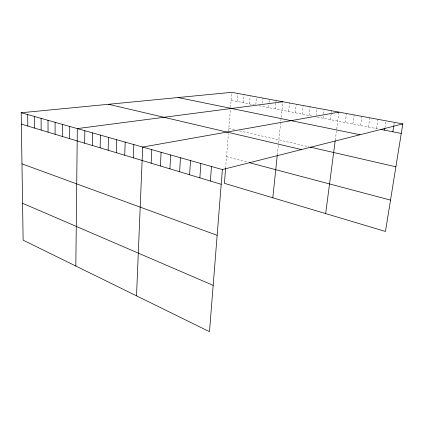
<?xml version="1.0" encoding="UTF-8"?>
<svg xmlns="http://www.w3.org/2000/svg" width="424" height="424" viewBox="0 0 424 424"><rect width="100%" height="100%" fill="white"/><g stroke="black" fill="none" stroke-linecap="round" stroke-linejoin="round"><path stroke-width="0.32" stroke-dasharray="2.12 1.59" d="M225.616 168.249L228.419 133.608M228.626 131.016L230.333 109.975M230.539 107.415L231.758 92.331M237.143 101.49L237.816 93.45M243.259 102.682L243.959 94.584M249.471 103.891L250.197 95.739M255.831 104.484L256.472 97.536M262.477 103.18L262.959 98.092M268.673 107.627L269.113 103.143M269.176 102.502L269.489 99.301M275.266 108.91L276.119 100.525M277.291 154.903L278.467 143.678M278.531 143.047L282.856 101.765M288.574 111.496L289.491 102.995M295.279 112.8L296.228 104.235M302.089 114.125L303.075 105.502M309.006 115.471L310.024 106.784M316.177 115.588L316.935 109.339M323.162 118.227L323.634 114.448M323.708 113.818L324.259 109.413M330.413 119.637L331.224 113.293M331.303 112.662L331.547 110.759M335.278 140.164L338.951 112.127M345.263 122.525L346.477 113.515M352.874 124.009L354.125 114.925M360.607 125.515L361.905 116.362M368.467 127.041L369.808 117.824M376.459 128.599L377.848 119.308M384.971 127.682L385.835 122.064M393.944 124.868L394.241 122.981M231.112 100.318L254.511 104.871M258.974 105.74L312.197 116.091M317.327 117.093L378.335 128.965M228.838 128.43L234.774 129.792M239.587 130.899L309.181 146.879M226.554 156.647L247.378 162.164"/><path stroke-width="0.64" d="M55.088 134.27L55.094 122.324M62.286 136.438L62.333 124.37M69.647 138.653L69.737 126.458M75.832 266.039L77.311 128.599L282.856 101.765M84.657 143.169L84.832 130.725M92.305 145.474L92.527 132.898M100.128 147.828L100.403 135.124M108.136 150.239L108.459 137.397M116.335 152.709L116.711 139.729M124.725 155.237L125.16 142.114M133.322 157.823L133.814 144.558M136.523 295.841L142.681 147.064L338.951 112.127M151.156 163.192L151.776 149.63M160.404 165.98L161.094 152.264M169.897 168.837L170.655 154.961M179.628 171.768L180.46 157.733M189.613 174.773L190.524 160.574M199.863 177.857L200.859 163.494M210.389 181.027L211.47 166.489M402.8 123.914L222.372 169.568L209.488 331.669L23.129 240.164L21.2 112.752L231.758 92.331L402.8 123.914L385.464 231.451L224.391 183.332L225.616 168.249M272.802 197.796L277.227 155.523M325.664 213.585L335.193 140.816M384.589 130.179L384.875 128.308M392.857 131.79L393.848 125.499M380.837 129.447L401.268 133.422M178.069 97.541L360.018 134.742M310.437 147.165L395.889 166.791M108.533 104.283L301.464 149.555M249.206 162.646L390.515 200.107M21.2 112.752L222.372 169.568M21.37 124.115L221.201 184.286M21.974 163.839L217.146 235.32M22.567 203.271L213.166 285.368M27.687 114.586L27.83 126.061M34.318 116.457L34.424 128.048M41.091 118.37L41.16 130.073M48.013 120.326L48.05 132.15"/></g></svg>
